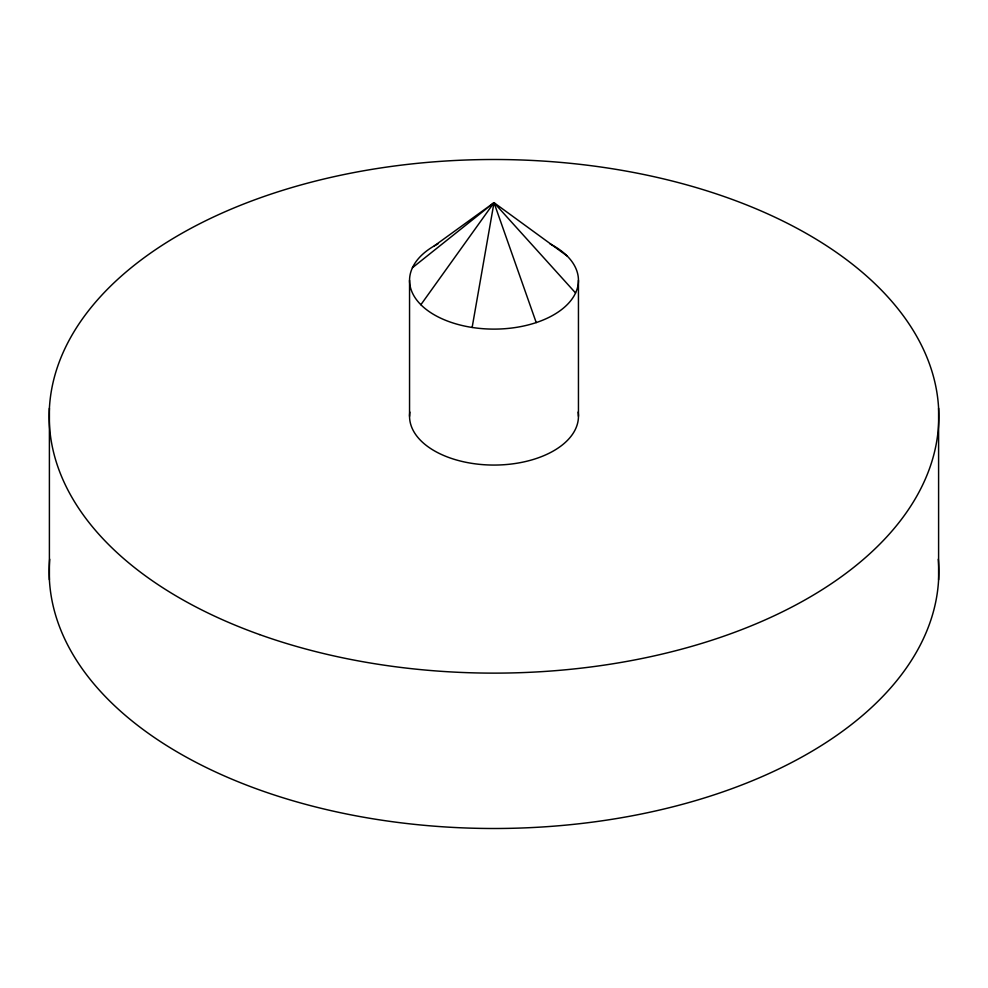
<?xml version="1.0" encoding="UTF-8"?>
<svg xmlns="http://www.w3.org/2000/svg" width="988" height="988" viewBox="0 0 988 988"><rect width="100%" height="100%" fill="white"/><g stroke="black" fill="none" stroke-linecap="round" stroke-linejoin="round"><path stroke-width="1.48" d="M472.141 327.448L494 202.663L567.137 255.978M420.863 304.736L494 202.663L575.572 292.979M490.48 205.628L494 202.663L536.225 322.582M412.428 267.736L494 202.663L434.288 245.876M938.6 408.242L938.6 579.758M578.449 280.357L578.449 416.306M409.551 280.357L409.551 416.306M49.4 408.242L49.4 579.758M938.291 559.22A444.822 256.818 0 0 1 494 828.5A444.822 256.818 0 0 1 49.709 559.22M578.128 412.07A84.449 48.758 0 0 1 494 465.064A84.449 48.758 0 0 1 409.872 412.07M550.02 243.875A84.449 48.758 0 0 1 554.898 314.135A84.449 48.758 0 0 1 433.102 314.135A84.449 48.758 0 0 1 437.98 243.875M259.597 634.58A444.822 256.818 0 0 0 938.6 424.383A444.822 256.818 0 0 0 283.803 189.98A444.822 256.818 0 0 0 259.597 634.58"/></g></svg>
